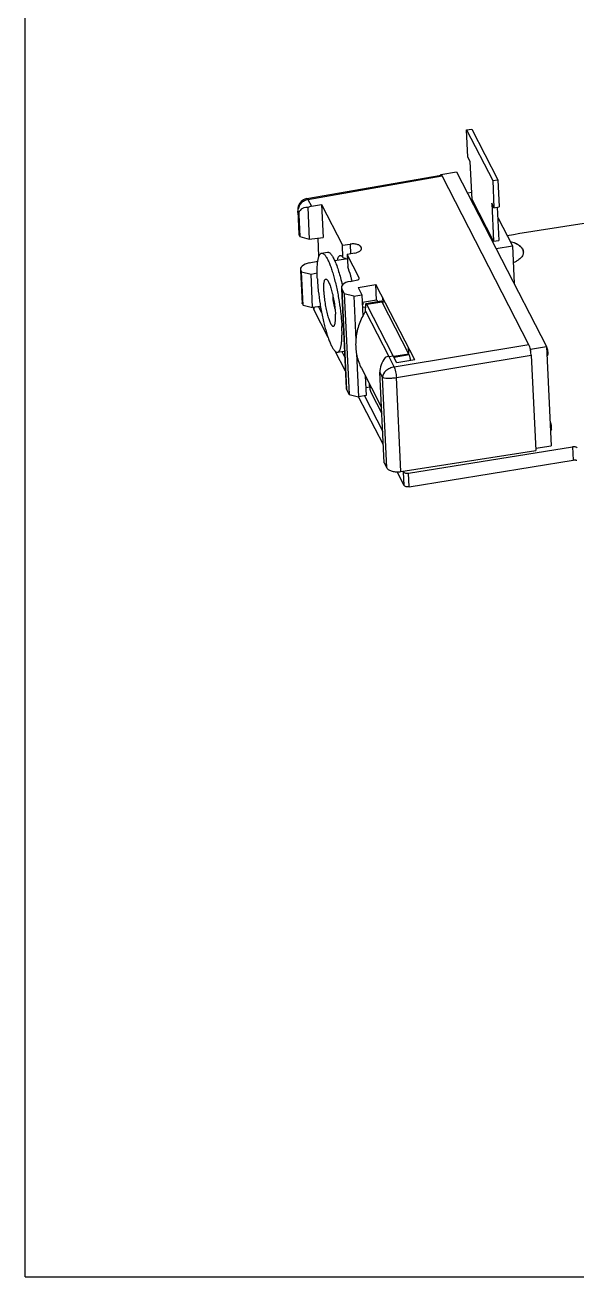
# Model space of a CAD drawing. Header units: millimetres. Extents: x 0 to 297, y 0 to 210.
# Drawn here: x 0 to 24.6, y 0 to 55.9 of the extents above; entities that cross this region are included whole.
import ezdxf

# ---------------------------------------------------------------- set-up
doc = ezdxf.new("R2010")
doc.units = ezdxf.units.MM
doc.header["$LTSCALE"] = 16.335
doc.layers.get('0').update_dxf_attribs({"linetype": 'CONTINUOUS'})

msp = doc.modelspace()

# ---------------------------------------------------------------- linework, layer by layer
at = {"color": 7, "linetype": 'Continuous'}
for p, q in [((0, 0), (0, 210)), ((19.716, 51.21), (19.953, 51.249)), ((19.774, 49.997), (19.716, 51.21)), ((19.716, 51.21), (20.878, 48.952)), ((19.953, 51.249), (21.115, 48.99)), ((19.877, 49.798), (19.774, 49.997)), ((19.958, 48.1), (19.877, 49.798)), ((12.587, 48.155), (18.579, 49.199)), ((18.556, 49.229), (19.268, 49.344)), ((18.557, 49.198), (18.556, 49.229)), ((18.556, 49.229), (18.572, 49.198)), ((19.268, 49.344), (23.282, 41.541)), ((12.63, 48.113), (18.621, 49.157)), ((22.499, 41.619), (18.621, 49.157)), ((20.878, 48.952), (21.115, 48.99)), ((20.878, 48.952), (20.936, 47.739)), ((21.115, 48.99), (21.173, 47.778)), ((12.63, 48.113), (12.788, 47.805)), ((19.749, 48.408), (19.942, 48.439)), ((20.915, 46.241), (19.958, 48.1)), ((12.173, 47.584), (12.222, 46.566)), ((12.624, 47.754), (12.692, 46.33)), ((12.788, 47.805), (13.235, 47.877)), ((13.235, 47.877), (13.306, 46.404)), ((13.235, 47.877), (14.169, 46.063)), ((20.834, 47.939), (20.915, 46.241)), ((20.936, 47.739), (20.834, 47.939)), ((20.936, 47.739), (21.173, 47.778)), ((21.081, 47.763), (21.152, 46.279)), ((12.19, 47.494), (12.237, 46.509)), ((12.19, 47.494), (12.22, 47.436)), ((12.22, 47.436), (12.267, 46.452)), ((21.103, 47.303), (21.756, 46.035)), ((12.237, 46.509), (12.267, 46.452)), ((12.267, 46.452), (12.692, 46.33)), ((12.692, 46.33), (13.306, 46.404)), ((13.122, 45.572), (13.084, 46.377)), ((14.169, 46.063), (14.511, 46.114)), ((14.195, 45.519), (14.169, 46.063)), ((14.511, 46.114), (14.532, 45.679)), ((20.915, 46.241), (21.152, 46.279)), ((21.031, 45.918), (21.756, 46.035)), ((21.756, 46.035), (21.836, 44.351)), ((12.688, 45.28), (13.071, 45.356)), ((13.239, 45.71), (13.51, 45.754)), ((13.824, 45.379), (14.309, 45.458)), ((14.195, 45.519), (14.27, 45.491)), ((14.315, 45.475), (14.244, 45.464)), ((14.27, 45.491), (14.395, 45.446)), ((14.717, 45.714), (14.381, 45.65)), ((14.381, 45.65), (14.407, 45.106)), ((14.916, 44.611), (14.381, 45.65)), ((12.3, 44.933), (12.369, 43.505)), ((12.384, 43.448), (12.313, 44.934)), ((12.313, 44.934), (12.343, 44.877)), ((12.414, 43.39), (12.343, 44.877)), ((12.343, 44.877), (12.767, 44.776)), ((12.767, 44.776), (13.042, 44.827)), ((12.838, 43.279), (12.767, 44.776)), ((14.514, 44.451), (14.79, 44.499)), ((14.869, 44.179), (15.662, 44.314)), ((14.869, 44.179), (15.035, 43.855)), ((14.917, 44.591), (14.916, 44.611)), ((15.698, 43.619), (15.662, 44.314)), ((17.396, 40.943), (15.662, 44.314)), ((14.125, 44.116), (14.338, 39.676)), ((14.138, 44.116), (14.354, 39.619)), ((14.138, 44.116), (14.248, 43.902)), ((14.248, 43.902), (14.464, 39.405)), ((14.672, 43.794), (14.248, 43.902)), ((14.672, 43.794), (15.035, 43.855)), ((14.672, 43.794), (14.767, 41.827)), ((15.035, 43.855), (15.076, 42.904)), ((15.067, 43.517), (15.604, 43.614)), ((15.604, 43.614), (15.707, 43.629)), ((15.707, 43.629), (15.752, 43.541)), ((15.957, 43.739), (15.97, 43.474)), ((12.384, 43.448), (12.414, 43.39)), ((12.414, 43.39), (12.838, 43.279)), ((13.189, 43.332), (12.838, 43.279)), ((12.881, 43.281), (12.885, 43.208)), ((12.886, 43.281), (12.89, 43.189)), ((13.527, 41.951), (12.89, 43.189)), ((13.106, 43.32), (13.238, 43.061)), ((15.055, 43.403), (15.11, 43.432)), ((15.183, 43.29), (15.059, 43.303)), ((15.067, 43.517), (15.072, 43.412)), ((15.11, 43.432), (15.067, 43.517)), ((15.183, 43.29), (15.192, 43.11)), ((15.196, 43.266), (15.183, 43.29)), ((15.202, 43.127), (15.195, 43.277)), ((15.202, 43.127), (16.244, 41.102)), ((15.903, 43.566), (15.225, 43.456)), ((15.929, 43.548), (15.251, 43.439)), ((15.944, 43.524), (15.266, 43.414)), ((16.439, 41.134), (15.266, 43.414)), ((17.139, 41.201), (15.944, 43.524)), ((22.499, 41.619), (16.481, 40.626)), ((17.1, 41.517), (17.115, 41.249)), ((17.1, 41.517), (17.113, 41.251)), ((22.553, 41.459), (22.57, 41.425)), ((22.57, 41.425), (23.282, 41.541)), ((22.57, 41.425), (22.573, 41.364)), ((23.282, 41.541), (23.495, 37.114)), ((23.304, 41.496), (23.3, 41.506)), ((14.301, 40.446), (13.844, 41.334)), ((13.954, 41.288), (14.225, 41.332)), ((14.136, 41.317), (14.272, 41.052)), ((14.795, 41.235), (14.888, 39.294)), ((16.238, 41.099), (16.436, 41.132)), ((16.238, 41.099), (16.481, 40.626)), ((16.602, 40.809), (16.436, 41.132)), ((17.139, 41.201), (16.461, 41.091)), ((17.154, 41.166), (16.476, 41.056)), ((16.581, 40.157), (22.599, 41.15)), ((17.396, 40.943), (16.602, 40.809)), ((22.599, 41.15), (22.803, 36.905)), ((23.341, 41.186), (23.308, 41.138)), ((15.015, 40.577), (15.917, 38.824)), ((16.036, 36.35), (15.841, 40.396)), ((15.956, 40.173), (15.841, 40.396)), ((15.191, 40.234), (15.229, 39.349)), ((15.236, 40.147), (15.195, 40.152)), ((15.214, 39.709), (15.389, 39.737)), ((16.151, 36.127), (15.956, 40.173)), ((16.783, 35.959), (16.581, 40.157)), ((14.354, 39.619), (14.464, 39.405)), ((14.464, 39.405), (14.888, 39.294)), ((15.229, 39.349), (14.888, 39.294)), ((15.997, 37.149), (14.893, 39.296)), ((15.154, 39.337), (15.968, 37.755)), ((15.455, 39.476), (15.93, 38.553)), ((23.465, 38.161), (23.46, 38.171)), ((23.501, 37.851), (23.468, 37.803)), ((16.783, 35.959), (22.803, 36.905)), ((17.113, 35.886), (24.438, 37.071)), ((22.798, 37.001), (23.495, 37.114)), ((24.438, 37.071), (24.467, 36.464)), ((16.036, 36.35), (16.151, 36.127)), ((17.142, 35.28), (24.467, 36.464)), ((24.63, 36.461), (24.631, 36.448)), ((16.93, 35.335), (16.616, 35.947)), ((16.884, 35.975), (16.901, 35.942)), ((16.93, 35.335), (16.901, 35.942)), ((17.142, 35.28), (17.113, 35.886)), ((0, 0), (297, 0))]:
    msp.add_line(p, q, dxfattribs=at)
for points in [[(12.484, 48.125), (12.431, 48.098), (12.381, 48.065), (12.333, 48.024), (12.291, 47.976)], [(12.587, 48.155), (12.538, 48.144), (12.484, 48.125)], [(12.198, 47.797), (12.182, 47.728), (12.173, 47.654), (12.173, 47.584)], [(12.291, 47.976), (12.254, 47.922), (12.223, 47.862), (12.198, 47.797)]]:
    msp.add_lwpolyline(points, dxfattribs=at)
for centre, radius, start, end in [((12.714, 47.624), 0.496, 99.7469, 103.5558), ((12.766, 47.562), 0.579, 154.0765, 166.369), ((12.756, 47.567), 0.569, 141.8181, 154.0604), ((127.4, -614.249), 669.169, 98.308523, 99.103842), ((14.064, 45.478), 0.12, 64.3632, 68.4928), ((14.368, 45.368), 0.157, 139.4158, 142.3093), ((21.959, 45.753), 0.29, 354.069, 2.7341), ((6.974, 42.573), 7.858, 13.9389, 14.5893), ((15.835, 43.861), 2.1, 179.9895, 182.7493), ((15.834, 43.861), 2.1, 182.7495, 198.3784), ((12.5, 43.511), 0.131, 182.7477, 188.3393), ((17.892, 41.457), 3.166, 148.1657, 152.8058), ((22.479, 41.22), 0.873, 6.7709, 7.9527), ((22.813, 41.245), 0.537, 1.0973, 2.7748), ((22.973, 37.91), 0.537, 1.0973, 2.7748), ((24.566, 36.315), 0.159, 62.241, 66.1336), ((25.15, 35.868), 0.778, 130.9504, 131.7902)]:
    msp.add_arc(centre, radius, start, end, dxfattribs=at)
for centre, major_axis, ratio, start_param, end_param in [((18.636, 48.854), (-0.056, 0.346), 0.19166, -0.531997, 0.002225), ((12.856, 47.27), (0.608, -0.307), 0.615455, 2.246274, 3.477234), ((12.814, 47.351), (0.474, 0.226), 0.848924, 1.238448, 1.569558), ((12.747, 46.575), (0.525, 0.005), 0.490609, -3.122913, -2.899653), ((12.821, 45.032), (0.523, 0.046), 0.50397, 8.065601, 9.62767), ((14.646, 44.203), (0.524, 0.03), 0.499502, 8.080646, 9.642716), ((14.746, 44.582), (0.175, 0.01), 0.499502, 4.939054, 6.501123), ((22.513, 41.316), (-0.056, 0.346), 0.191685, -2.102754, -0.532034), ((16.222, 40.728), (0.276, 0.547), 0.48046, 1.207494, 2.438453)]:
    msp.add_ellipse(centre, major_axis=major_axis, ratio=ratio, start_param=start_param, end_param=end_param, dxfattribs=at)
for points, knots in [([(12.309, 47.919), (12.345, 47.965), (12.432, 48.045), (12.541, 48.093), (12.597, 48.106)], [0, 0, 0, 0, 0.502078, 1, 1, 1, 1]), ([(12.587, 48.155), (12.594, 48.156), (12.614, 48.142), (12.624, 48.125), (12.63, 48.113)], [0, 0, 0, 0, 0.353531, 1, 1, 1, 1]), ([(15.022, 45.935), (15.02, 45.968), (14.989, 46.019), (14.925, 46.063), (14.832, 46.104), (14.69, 46.128), (14.572, 46.124), (14.511, 46.114)], [0, 0, 0, 0, 0.167455, 0.273679, 0.397123, 0.685661, 1, 1, 1, 1]), ([(14.717, 45.714), (14.759, 45.722), (14.838, 45.743), (14.937, 45.793), (15.005, 45.856), (15.023, 45.911), (15.022, 45.935)], [0, 0, 0, 0, 0.32133, 0.598966, 0.821447, 1, 1, 1, 1]), ([(21.653, 46.235), (21.735, 46.216), (21.886, 46.168), (22.052, 46.075), (22.151, 45.985), (22.204, 45.916), (22.238, 45.843), (22.247, 45.792), (22.248, 45.767)], [0, 0, 0, 0, 0.31549, 0.585088, 0.70215, 0.808479, 0.906531, 1, 1, 1, 1]), ([(22.248, 45.767), (22.246, 45.791), (22.235, 45.841), (22.199, 45.912), (22.146, 45.979), (22.049, 46.065), (21.886, 46.155), (21.74, 46.202), (21.66, 46.222)], [0, 0, 0, 0, 0.093558, 0.192115, 0.299031, 0.416505, 0.685975, 1, 1, 1, 1]), ([(13.05, 44.562), (13.046, 44.642), (13.041, 44.797), (13.042, 45.016), (13.053, 45.21), (13.069, 45.354), (13.088, 45.453), (13.103, 45.516), (13.121, 45.571), (13.14, 45.617), (13.161, 45.654), (13.185, 45.682), (13.21, 45.702), (13.229, 45.709), (13.239, 45.71)], [0, 0, 0, 0, 0.200901, 0.3835, 0.545078, 0.683416, 0.74338, 0.797044, 0.844397, 0.88555, 0.92081, 0.950787, 0.976587, 1, 1, 1, 1]), ([(13.239, 45.71), (13.248, 45.712), (13.269, 45.711), (13.3, 45.701), (13.331, 45.68), (13.364, 45.651), (13.397, 45.613), (13.431, 45.565), (13.466, 45.509), (13.516, 45.418), (13.578, 45.284), (13.649, 45.099), (13.721, 44.887), (13.79, 44.65), (13.856, 44.395), (13.918, 44.124), (13.974, 43.842), (14.04, 43.459), (14.092, 43.078), (14.127, 42.705), (14.139, 42.524), (14.143, 42.436)], [0, 0, 0, 0, 0.008212, 0.01728, 0.027843, 0.040291, 0.054837, 0.071588, 0.090579, 0.111804, 0.16077, 0.217941, 0.282507, 0.353477, 0.429718, 0.509987, 0.592963, 0.677272, 0.844276, 0.924213, 1, 1, 1, 1]), ([(13.51, 45.754), (13.516, 45.755), (13.527, 45.756), (13.552, 45.752), (13.584, 45.738), (13.622, 45.708), (13.662, 45.665), (13.702, 45.609), (13.744, 45.541), (13.787, 45.461), (13.83, 45.369), (13.873, 45.266), (13.933, 45.108), (14.006, 44.888), (14.087, 44.6), (14.136, 44.397), (14.16, 44.291)], [0, 0, 0, 0, 0.010252, 0.020907, 0.044715, 0.073552, 0.108484, 0.150001, 0.198263, 0.253235, 0.314756, 0.382574, 0.456362, 0.620264, 0.802873, 1, 1, 1, 1]), ([(14.045, 45.59), (14.019, 45.579), (13.969, 45.514), (13.948, 45.443), (13.937, 45.398)], [0, 0, 0, 0, 0.389963, 1, 1, 1, 1]), ([(14.108, 45.59), (14.105, 45.591), (14.092, 45.595), (14.078, 45.597), (14.068, 45.596)], [0, 0, 0, 0, 0.266433, 1, 1, 1, 1]), ([(14.167, 45.548), (14.163, 45.553), (14.147, 45.567), (14.13, 45.58), (14.116, 45.586)], [0, 0, 0, 0, 0.278956, 1, 1, 1, 1]), ([(22.247, 45.723), (22.245, 45.702), (22.236, 45.659), (22.186, 45.546), (22.079, 45.437), (21.93, 45.341), (21.84, 45.298), (21.792, 45.278)], [0, 0, 0, 0, 0.096563, 0.198447, 0.553268, 0.765646, 1, 1, 1, 1]), ([(14.579, 44.553), (14.566, 44.604), (14.515, 44.79), (14.457, 44.975), (14.407, 45.106)], [0, 0, 0, 0, 0.272814, 1, 1, 1, 1]), ([(13.05, 44.562), (13.054, 44.474), (13.066, 44.293), (13.101, 43.92), (13.153, 43.539), (13.219, 43.156), (13.275, 42.874), (13.337, 42.603), (13.403, 42.347), (13.472, 42.111), (13.543, 41.899), (13.615, 41.714), (13.677, 41.58), (13.727, 41.489), (13.762, 41.433), (13.796, 41.385), (13.829, 41.347), (13.862, 41.318), (13.893, 41.297), (13.924, 41.287), (13.945, 41.286), (13.954, 41.288)], [0, 0, 0, 0, 0.075787, 0.155724, 0.322728, 0.407037, 0.490013, 0.570282, 0.646523, 0.717493, 0.782059, 0.83923, 0.888196, 0.909421, 0.928412, 0.945163, 0.959709, 0.972157, 0.98272, 0.991788, 1, 1, 1, 1]), ([(13.336, 44.005), (13.334, 44.044), (13.332, 44.117), (13.332, 44.222), (13.337, 44.314), (13.346, 44.393), (13.358, 44.449), (13.37, 44.486), (13.379, 44.508), (13.389, 44.526), (13.4, 44.54), (13.412, 44.549), (13.422, 44.552), (13.426, 44.553)], [0, 0, 0, 0, 0.2009, 0.383525, 0.545103, 0.68345, 0.797037, 0.844392, 0.885547, 0.920807, 0.950786, 0.976586, 1, 1, 1, 1]), ([(13.426, 44.553), (13.43, 44.554), (13.44, 44.553), (13.455, 44.548), (13.47, 44.539), (13.485, 44.525), (13.501, 44.506), (13.524, 44.474), (13.554, 44.423), (13.587, 44.349), (13.622, 44.261), (13.656, 44.16), (13.689, 44.048), (13.72, 43.926), (13.749, 43.797), (13.776, 43.662), (13.808, 43.48), (13.838, 43.257), (13.853, 43.079), (13.857, 42.993)], [0, 0, 0, 0, 0.008212, 0.017281, 0.027844, 0.040293, 0.05484, 0.071592, 0.111794, 0.160762, 0.217935, 0.282503, 0.353475, 0.429718, 0.50999, 0.592969, 0.67728, 0.844286, 1, 1, 1, 1]), ([(13.336, 44.005), (13.34, 43.919), (13.355, 43.741), (13.385, 43.518), (13.417, 43.336), (13.443, 43.201), (13.473, 43.072), (13.504, 42.95), (13.537, 42.838), (13.571, 42.737), (13.605, 42.649), (13.639, 42.575), (13.668, 42.524), (13.691, 42.492), (13.707, 42.473), (13.723, 42.459), (13.738, 42.45), (13.753, 42.445), (13.762, 42.444), (13.767, 42.445)], [0, 0, 0, 0, 0.155714, 0.32272, 0.407031, 0.49001, 0.570282, 0.646525, 0.717497, 0.782065, 0.839238, 0.888206, 0.928408, 0.94516, 0.959707, 0.972156, 0.982719, 0.991788, 1, 1, 1, 1]), ([(15.225, 43.456), (15.222, 43.455), (15.217, 43.453), (15.213, 43.447), (15.208, 43.439), (15.203, 43.425), (15.199, 43.404), (15.196, 43.378), (15.194, 43.347), (15.194, 43.313), (15.195, 43.289), (15.195, 43.277)], [0, 0, 0, 0, 0.048724, 0.078742, 0.114022, 0.202492, 0.316216, 0.454694, 0.616643, 0.799547, 1, 1, 1, 1]), ([(15.251, 43.439), (15.249, 43.441), (15.244, 43.447), (15.238, 43.452), (15.231, 43.456), (15.227, 43.456), (15.225, 43.456)], [0, 0, 0, 0, 0.329886, 0.598742, 0.81565, 1, 1, 1, 1]), ([(15.266, 43.414), (15.265, 43.417), (15.26, 43.425), (15.255, 43.433), (15.251, 43.439)], [0, 0, 0, 0, 0.280228, 1, 1, 1, 1]), ([(15.929, 43.548), (15.927, 43.551), (15.923, 43.556), (15.916, 43.562), (15.909, 43.566), (15.905, 43.566), (15.903, 43.566)], [0, 0, 0, 0, 0.329886, 0.598742, 0.81565, 1, 1, 1, 1]), ([(15.944, 43.524), (15.943, 43.526), (15.938, 43.535), (15.933, 43.543), (15.929, 43.548)], [0, 0, 0, 0, 0.280228, 1, 1, 1, 1]), ([(13.767, 42.445), (13.771, 42.446), (13.78, 42.449), (13.793, 42.458), (13.804, 42.472), (13.814, 42.49), (13.823, 42.512), (13.835, 42.549), (13.846, 42.605), (13.856, 42.684), (13.86, 42.776), (13.861, 42.881), (13.859, 42.954), (13.857, 42.993)], [0, 0, 0, 0, 0.023414, 0.049214, 0.079193, 0.114453, 0.155608, 0.202963, 0.31655, 0.454897, 0.616475, 0.7991, 1, 1, 1, 1]), ([(15.076, 42.904), (14.98, 42.717), (14.828, 42.328), (14.752, 41.816), (14.765, 41.415), (14.811, 41.123), (14.893, 40.842), (14.971, 40.663), (15.015, 40.577)], [0, 0, 0, 0, 0.261564, 0.513865, 0.637231, 0.759059, 0.87981, 1, 1, 1, 1]), ([(13.954, 41.288), (13.963, 41.289), (13.982, 41.296), (14.008, 41.315), (14.031, 41.344), (14.053, 41.381), (14.072, 41.427), (14.09, 41.482), (14.105, 41.545), (14.123, 41.644), (14.14, 41.788), (14.151, 41.982), (14.152, 42.201), (14.147, 42.356), (14.143, 42.436)], [0, 0, 0, 0, 0.023413, 0.049213, 0.07919, 0.11445, 0.155603, 0.202956, 0.25662, 0.316584, 0.454922, 0.6165, 0.799099, 1, 1, 1, 1]), ([(23.3, 41.506), (23.299, 41.508), (23.295, 41.515), (23.291, 41.522), (23.286, 41.525)], [0, 0, 0, 0, 0.312915, 1, 1, 1, 1]), ([(23.343, 41.34), (23.339, 41.37), (23.329, 41.423), (23.314, 41.474), (23.304, 41.496)], [0, 0, 0, 0, 0.555149, 1, 1, 1, 1]), ([(14.225, 41.332), (14.231, 41.333), (14.242, 41.336), (14.253, 41.341), (14.258, 41.344)], [0, 0, 0, 0, 0.489994, 1, 1, 1, 1]), ([(17.154, 41.166), (17.153, 41.169), (17.148, 41.181), (17.143, 41.193), (17.139, 41.201)], [0, 0, 0, 0, 0.270945, 1, 1, 1, 1]), ([(17.219, 40.913), (17.211, 40.96), (17.197, 41.028), (17.174, 41.112), (17.161, 41.149), (17.154, 41.166)], [0, 0, 0, 0, 0.547513, 0.79107, 1, 1, 1, 1]), ([(23.341, 41.186), (23.346, 41.193), (23.35, 41.218), (23.351, 41.241), (23.35, 41.256)], [0, 0, 0, 0, 0.371779, 1, 1, 1, 1]), ([(16.481, 40.626), (16.413, 40.615), (16.28, 40.572), (16.074, 40.443), (15.962, 40.28), (15.956, 40.173)], [0, 0, 0, 0, 0.285545, 0.55976, 1, 1, 1, 1]), ([(16.481, 40.626), (16.495, 40.599), (16.519, 40.53), (16.557, 40.374), (16.576, 40.245), (16.581, 40.157)], [0, 0, 0, 0, 0.192667, 0.448994, 1, 1, 1, 1]), ([(15.357, 39.912), (15.36, 39.876), (15.368, 39.803), (15.386, 39.697), (15.409, 39.599), (15.429, 39.538), (15.439, 39.511)], [0, 0, 0, 0, 0.263284, 0.535049, 0.788895, 1, 1, 1, 1]), ([(15.956, 40.173), (15.966, 40.166), (15.993, 40.153), (16.068, 40.134), (16.198, 40.125), (16.38, 40.131), (16.512, 40.146), (16.581, 40.157)], [0, 0, 0, 0, 0.057222, 0.138267, 0.368584, 0.669794, 1, 1, 1, 1]), ([(15.439, 39.511), (15.441, 39.508), (15.445, 39.496), (15.451, 39.485), (15.455, 39.476)], [0, 0, 0, 0, 0.270945, 1, 1, 1, 1]), ([(23.46, 38.171), (23.459, 38.173), (23.455, 38.18), (23.451, 38.187), (23.446, 38.19)], [0, 0, 0, 0, 0.312915, 1, 1, 1, 1]), ([(23.506, 37.987), (23.502, 38.02), (23.491, 38.079), (23.475, 38.137), (23.465, 38.161)], [0, 0, 0, 0, 0.552538, 1, 1, 1, 1]), ([(23.501, 37.851), (23.506, 37.858), (23.51, 37.883), (23.511, 37.906), (23.511, 37.921)], [0, 0, 0, 0, 0.371779, 1, 1, 1, 1]), ([(24.438, 37.071), (24.461, 37.074), (24.505, 37.077), (24.568, 37.069), (24.619, 37.05), (24.644, 37.027), (24.65, 37.015)], [0, 0, 0, 0, 0.297274, 0.579925, 0.818523, 1, 1, 1, 1]), ([(24.6, 36.459), (24.589, 36.462), (24.546, 36.47), (24.501, 36.47), (24.467, 36.464)], [0, 0, 0, 0, 0.237759, 1, 1, 1, 1]), ([(24.631, 36.448), (24.629, 36.45), (24.618, 36.454), (24.608, 36.457), (24.6, 36.459)], [0, 0, 0, 0, 0.238222, 1, 1, 1, 1]), ([(16.151, 36.127), (16.17, 36.09), (16.245, 36.023), (16.396, 35.966), (16.583, 35.941), (16.716, 35.949), (16.783, 35.959)], [0, 0, 0, 0, 0.181525, 0.419889, 0.70237, 1, 1, 1, 1]), ([(16.901, 35.942), (16.907, 35.929), (16.933, 35.907), (16.984, 35.888), (17.046, 35.88), (17.091, 35.882), (17.113, 35.886)], [0, 0, 0, 0, 0.181477, 0.420075, 0.702726, 1, 1, 1, 1]), ([(17.142, 35.28), (17.12, 35.276), (17.075, 35.273), (17.013, 35.282), (16.962, 35.3), (16.937, 35.323), (16.93, 35.335)], [0, 0, 0, 0, 0.297274, 0.579925, 0.818523, 1, 1, 1, 1])]:
    msp.add_open_spline(points, degree=3, knots=knots, dxfattribs=at)
for points in [[(12.19, 47.494), (12.18, 47.523), (12.174, 47.553), (12.173, 47.584)], [(12.19, 47.494), (12.182, 47.562), (12.186, 47.632), (12.202, 47.699)], [(14.068, 45.596), (14.06, 45.595), (14.053, 45.593), (14.045, 45.59)], [(14.195, 45.519), (14.186, 45.529), (14.177, 45.539), (14.167, 45.548)], [(14.244, 45.464), (14.251, 45.459), (14.258, 45.455), (14.265, 45.451)], [(14.26, 45.481), (14.256, 45.478), (14.252, 45.474), (14.249, 45.47)], [(12.384, 43.448), (12.377, 43.461), (12.372, 43.477), (12.37, 43.492)], [(12.89, 43.189), (12.887, 43.195), (12.885, 43.202), (12.885, 43.208)], [(16.238, 41.099), (16.182, 41.089), (16.126, 41.071), (16.074, 41.046)], [(23.35, 41.271), (23.349, 41.288), (23.348, 41.305), (23.346, 41.322)], [(14.338, 39.676), (14.339, 39.657), (14.345, 39.637), (14.354, 39.619)], [(23.51, 37.936), (23.509, 37.953), (23.508, 37.97), (23.506, 37.987)]]:
    msp.add_open_spline(points, degree=3, dxfattribs=at)

doc.saveas('drawing.dxf')
